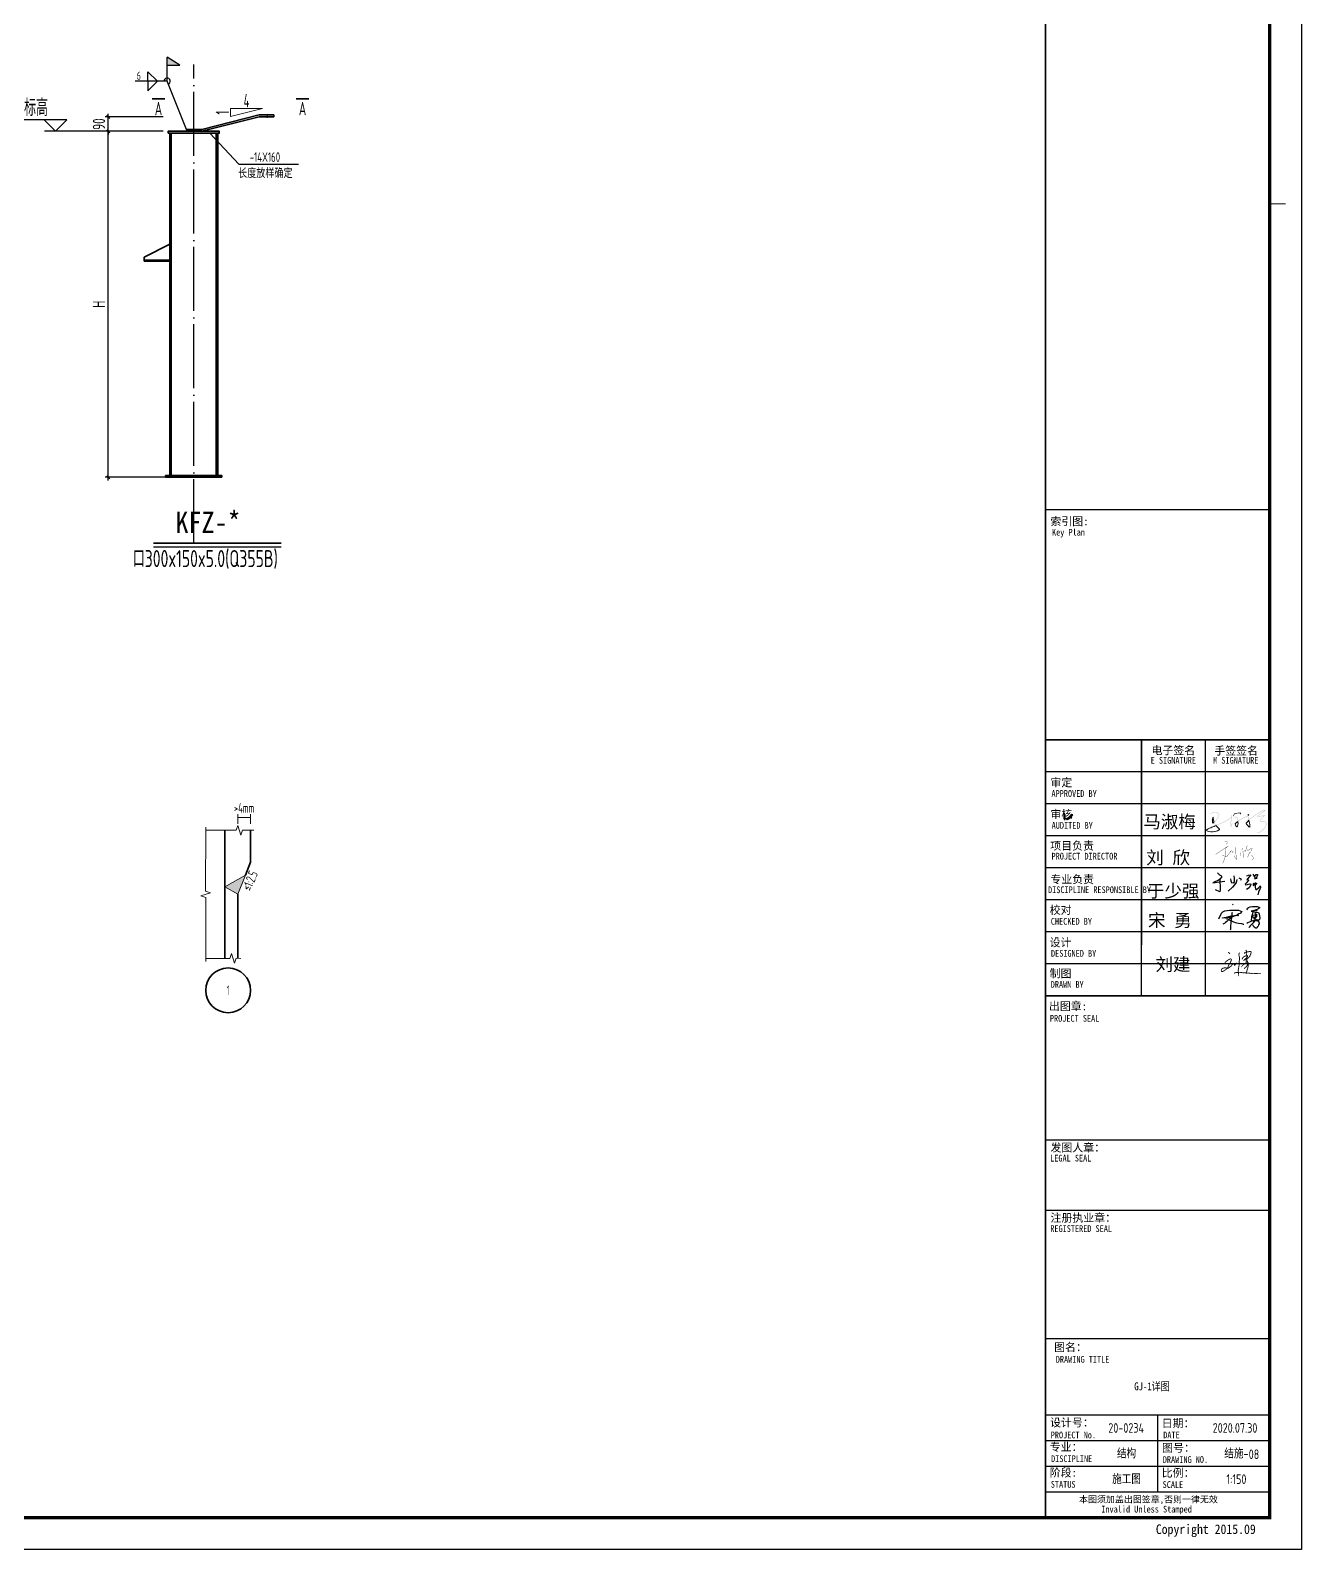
# Model space of a CAD drawing. Extents: x 753177 to 2169292, y -530934 to -273477.
# Drawn here: x 2011628 to 2071185, y -530934 to -459731 of the extents above; entities that cross this region are included whole.
import ezdxf
from ezdxf.enums import TextEntityAlignment as Align

# ---------------------------------------------------------------- set-up
doc = ezdxf.new("R2010")
doc.units = 0
doc.header["$LTSCALE"] = 1500
doc.header["$MEASUREMENT"] = 0
doc.linetypes.add('DOTE', pattern=[2.42, 2, -0.2, 0.02, -0.2])
doc.layers.get('Defpoints').update_dxf_attribs({"color": 252})
for name, color, linetype in [('00-tk', 151, 'Continuous'), ('1', 2, 'Continuous'), ('AXIS', 3, 'Continuous'), ('DIM', 3, 'Continuous'), ('DIM_ELEV', 3, 'Continuous'), ('HfText', 7, 'Continuous'), ('iicon', 7, 'Continuous'), ('PUB_TEXT', 7, 'Continuous'), ('TEXT', 7, 'Continuous'), ('WALL', 7, 'Continuous'), ('WELD', 7, 'Continuous'), ('WINDOW', 4, 'Continuous'), ('文字', 7, 'Continuous')]:
    doc.layers.add(name, color=color, linetype=linetype)
for name, color, linetype, lineweight in [('10', 7, 'Continuous', 35), ('TK', 252, 'Continuous', 13), ('TK-签名', 70, 'Continuous', 30), ('功能名称', 255, 'Continuous', 0), ('墙线__粗线', 7, 'Continuous', 18), ('字符串标注', 9, 'Continuous', 18), ('尺寸线及数字', 2, 'Continuous', 35), ('层10', 9, 'Continuous', 18)]:
    doc.layers.add(name, color=color, linetype=linetype, lineweight=lineweight)
doc.styles.add('-黑体', font='simhei.ttf', dxfattribs={"width": 0.8})
doc.styles.add('DS6FS', font='tssdeng.shx', dxfattribs={"width": 0.8, "bigfont": 'tssdchn.shx'})
doc.styles.add('DS6HT', font='simhei.ttf', dxfattribs={"width": 0.8})
doc.styles.add('FromPkpm', font='Pkpmeng', dxfattribs={"width": 0.7, "bigfont": 'hztxt'})
doc.styles.add('TSSD_Dimension', font='Tssdeng.shx', dxfattribs={"width": 0.7, "bigfont": 'hztxt.shx'})
doc.styles.add('TSSD_Label', font='Tssdeng.shx', dxfattribs={"width": 0.7, "bigfont": 'hztxt.shx'})
doc.styles.add('TSSD_Norm', font='Tssdeng.shx', dxfattribs={"bigfont": 'hztxt.shx'})
doc.dimstyles.new('TSSD_75_150', dxfattribs={"dimtxt": 575, "dimasz": 150, "dimexe": 150, "dimexo": 375, "dimgap": 150, "dimtad": 1, "dimdec": 0, "dimlfac": 0.5, "dimzin": 0, "dimdsep": 46, "dimtxsty": 'TSSD_Dimension', "dimblk": 'ARCHTICK', "dimcen": 0, "dimdle": 150, "dimclrt": 7, "dimadec": 0, "dimazin": 0, "dimtfac": 1, "dimtdec": 0, "dimtix": 1, "dimtmove": 2, "dimatfit": 3, "dimfxl": 0, "dimtolj": 1, "dimtzin": 0, "dimarcsym": 0})
doc.dimstyles.new('TSSD_LEADER_STYLE_300.0', dxfattribs={"dimtxt": 175, "dimasz": 50, "dimexe": 50, "dimexo": 125, "dimgap": 50, "dimtad": 1, "dimdec": 0, "dimzin": 0, "dimdsep": 46, "dimtxsty": 'TSSD_Dimension', "dimblk": 'ARCHTICK', "dimblk1": 'ARCHTICK', "dimblk2": 'ARCHTICK', "dimcen": 0, "dimdle": 50, "dimclrt": 7, "dimadec": 0, "dimazin": 0, "dimtfac": 1, "dimtdec": 0, "dimtix": 1, "dimtmove": 2, "dimatfit": 3, "dimfxl": 0, "dimtolj": 1, "dimtzin": 0, "dimarcsym": 0})

# ---------------------------------------------------------------- blocks, each defined once
blk = doc.blocks.new('A$C7C122B11')
at = {"layer": 'iicon', "color": 13, "const_width": 7.58}
for points in [[(199, 383), (301, 455)], [(244, 611), (279, 605)], [(322, 465), (255, 393)], [(279, 605), (315, 591)], [(321, 572), (298, 526)], [(301, 455), (344, 476)], [(315, 591), (321, 572)], [(554, 440), (553, 381)], [(718, 416), (741, 413)], [(858, 469), (850, 439)], [(850, 439), (850, 403)], [(872, 485), (858, 469)], [(974, 414), (997, 421)], [(997, 421), (1010, 411)], [(0, 251), (101, 316)], [(101, 316), (199, 383)], [(180, 234), (214, 214)], [(220, 61), (189, 0)], [(214, 214), (249, 201)], [(254, 164), (220, 61)], [(249, 201), (284, 195)], [(270, 260), (254, 164)], [(255, 393), (267, 338)], [(267, 338), (270, 260)], [(284, 195), (312, 200)], [(312, 200), (331, 220)], [(331, 220), (382, 295)], [(382, 295), (411, 328)], [(411, 328), (434, 349)], [(434, 349), (448, 349)], [(448, 349), (455, 315)], [(455, 315), (462, 292)], [(462, 292), (485, 335)], [(535, 158), (509, 209)], [(575, 108), (535, 158)], [(553, 381), (555, 298)], [(555, 298), (561, 212)], [(561, 212), (572, 134)], [(572, 134), (575, 108)], [(674, 309), (686, 266)], [(686, 266), (692, 224)], [(692, 224), (692, 211)], [(745, 400), (719, 368)], [(726, 309), (755, 327)], [(741, 413), (745, 400)], [(755, 327), (790, 346)], [(756, 296), (765, 257)], [(762, 218), (762, 180)], [(762, 180), (763, 160)], [(765, 257), (762, 218)], [(790, 346), (817, 357)], [(826, 342), (799, 315)], [(817, 357), (835, 356)], [(835, 356), (826, 342)], [(850, 403), (863, 373)], [(863, 373), (876, 363)], [(876, 363), (897, 363)], [(892, 201), (876, 164)], [(909, 233), (892, 201)], [(897, 363), (924, 382)], [(921, 283), (909, 233)], [(923, 311), (921, 283)], [(924, 382), (974, 414)], [(951, 294), (937, 279)], [(971, 334), (951, 294)], [(991, 378), (971, 334)], [(980, 231), (1007, 207)], [(1010, 411), (991, 378)], [(1033, 121), (1002, 119)], [(1007, 207), (1028, 171)], [(1028, 171), (1033, 146)], [(1033, 146), (1033, 121)]]:
    blk.add_lwpolyline(points, dxfattribs=at)
blk = doc.blocks.new('A$C26561F03')
at = {"layer": 'WALL'}
for p, q in [((150, 688), (177, 655)), ((224, 488), (166, 452)), ((177, 655), (214, 628)), ((214, 628), (252, 600)), ((216, 496), (223, 419)), ((268, 546), (224, 488)), ((252, 600), (277, 584)), ((277, 584), (268, 546)), ((550, 496), (561, 437)), ((662, 590), (665, 508)), ((665, 508), (669, 415)), ((810, 531), (834, 516)), ((834, 516), (863, 508)), ((863, 508), (884, 493)), ((884, 493), (880, 471)), ((1084, 500), (1061, 471)), ((1068, 593), (1118, 614)), ((1150, 572), (1084, 500)), ((1118, 614), (1187, 628)), ((1187, 628), (1150, 572)), ((1246, 649), (1268, 615)), ((1268, 615), (1304, 564)), ((1304, 564), (1309, 523)), ((1307, 568), (1333, 598)), ((1309, 523), (1308, 495)), ((1343, 524), (1316, 499)), ((1316, 499), (1363, 515)), ((1333, 598), (1360, 635)), ((1377, 566), (1343, 524)), ((1360, 635), (1394, 635)), ((1363, 515), (1390, 517)), ((1397, 608), (1377, 566)), ((1394, 635), (1397, 608)), ((88, 412), (0, 376)), ((0, 376), (76, 385)), ((76, 385), (204, 403)), ((222, 89), (81, 156)), ((166, 452), (88, 412)), ((204, 403), (295, 415)), ((231, 157), (222, 89)), ((223, 419), (231, 254)), ((231, 254), (231, 157)), ((295, 415), (378, 424)), ((616, 235), (483, 114)), ((561, 437), (583, 381)), ((583, 381), (597, 366)), ((680, 311), (616, 235)), ((660, 364), (640, 392)), ((669, 415), (660, 364)), ((725, 389), (680, 311)), ((749, 474), (725, 389)), ((880, 471), (867, 448)), ((1057, 371), (1016, 328)), ((1016, 328), (1022, 313)), ((1022, 313), (1078, 322)), ((1120, 459), (1057, 371)), ((1135, 221), (1058, 166)), ((1061, 471), (1109, 474)), ((1078, 322), (1153, 340)), ((1109, 474), (1120, 459)), ((1181, 286), (1135, 221)), ((1153, 340), (1188, 328)), ((1188, 328), (1181, 286)), ((1271, 364), (1258, 328)), ((1258, 328), (1263, 293)), ((1263, 293), (1289, 314)), ((1289, 314), (1309, 338)), ((1309, 338), (1344, 361)), ((1328, 304), (1325, 232)), ((1325, 232), (1330, 189)), ((1328, 304), (1332, 359)), ((1357, 326), (1328, 304)), ((1330, 189), (1340, 165)), ((1332, 359), (1335, 388)), ((1340, 165), (1370, 167)), ((1344, 361), (1362, 360)), ((1365, 339), (1357, 326)), ((1362, 360), (1365, 339)), ((1370, 167), (1427, 221)), ((1429, 80), (1406, 0)), ((1427, 221), (1472, 263)), ((1474, 180), (1429, 80)), ((1472, 263), (1484, 279)), ((1486, 229), (1474, 180)), ((1484, 279), (1486, 229))]:
    blk.add_line(p, q, dxfattribs=at)
blk = doc.blocks.new('20150828165454')
h = blk.add_hatch(color=256)
h.paths.add_polyline_path([(-4440, 30), (-4590, 65), (-4738, 73), (-4862, 73), (-4992, 72), (-5125, 52), (-5266, 37), (-5393, 13), (-5517, -12), (-5636, -56), (-5741, -115), (-5764, -162), (-5753, -202), (-5720, -224), (-5687, -211), (-5590, -156), (-5487, -118), (-5372, -95), (-5250, -72), (-5111, -57), (-4983, -38), (-4861, -37), (-4741, -37), (-4606, -44), (-4481, -73), (-4396, -123), (-4309, -200), (-4258, -277), (-4228, -372), (-4222, -432), (-4226, -493), (-4256, -619), (-4303, -715), (-4397, -874), (-4482, -1002), (-4524, -1077), (-4590, -1174), (-4663, -1268), (-4809, -1452), (-5015, -1664), (-5034, -1609), (-5089, -1342), (-5123, -1119), (-5136, -855), (-5186, -665), (-5310, -733), (-5417, -938), (-5505, -1249), (-5497, -1579), (-5468, -1849), (-5423, -2020), (-5307, -2086), (-5075, -1883), (-5061, -1869), (-5023, -1980), (-4920, -2172), (-4812, -2296), (-4775, -2346), (-4907, -2394), (-5121, -2478), (-5344, -2571), (-5520, -2636), (-5732, -2723), (-5969, -2837), (-6203, -2949), (-6416, -3043), (-6581, -3165), (-6703, -3245), (-6753, -3389), (-6543, -3484), (-6306, -3571), (-6047, -3628), (-5675, -3683), (-5346, -3696), (-4984, -3674), (-4626, -3589), (-4404, -3489), (-4020, -3309), (-3956, -3186), (-3956, -3088), (-4121, -2902), (-4378, -2661), (-4537, -2481), (-4598, -2400), (-4501, -2365), (-4236, -2257), (-3766, -2061), (-3213, -1827), (-2411, -1391), (-2174, -1208), (-2003, -1066), (-1843, -939), (-1870, -1118), (-1916, -1391), (-1963, -1659), (-1997, -1943), (-2000, -2196), (-1987, -2394), (-1897, -2716), (-1739, -2464), (-1664, -2061), (-1660, -2046), (-1673, -2009), (-1704, -2000), (-1735, -2006), (-1772, -2040), (-1844, -2423), (-1858, -2447), (-1878, -2376), (-1890, -2193), (-1887, -1950), (-1854, -1675), (-1808, -1409), (-1762, -1135), (-1727, -907), (-1723, -906), (-1721, -872), (-1721, -871), (-1703, -509, 0.9997794), (-1812, -503), (-1829, -818), (-1884, -831), (-2072, -981), (-2243, -1122), (-2471, -1298), (-3261, -1728), (-3808, -1959), (-4278, -2155), (-4541, -2262), (-4667, -2307), (-4727, -2228), (-4828, -2109), (-4922, -1935), (-4975, -1781), (-4727, -1525), (-4576, -1336), (-4501, -1239), (-4430, -1135), (-4388, -1059), (-4304, -932), (-4206, -767), (-4152, -656), (-4116, -509), (-4112, -430), (-4119, -351), (-4158, -229), (-4225, -127), (-4331, -33)])
h.paths.add_polyline_path([(-5250, -856), (-5246, -872), (-5233, -1130), (-5198, -1361), (-5140, -1638), (-5101, -1752), (-5151, -1803), (-5320, -1952), (-5328, -1947), (-5360, -1829), (-5387, -1572), (-5395, -1263), (-5314, -979)], flags=16)
h.paths.add_polyline_path([(-4706, -2439), (-4622, -2551), (-4457, -2737), (-4200, -2979), (-4066, -3130), (-4066, -3160), (-4100, -3226), (-4450, -3389), (-4661, -3484), (-5000, -3565), (-5347, -3585), (-5665, -3573), (-6027, -3519), (-6275, -3465), (-6502, -3382), (-6616, -3330), (-6611, -3316), (-6519, -3255), (-6360, -3139), (-6157, -3049), (-5921, -2936), (-5688, -2824), (-5479, -2739), (-5303, -2673), (-5080, -2580), (-4869, -2497)], flags=16)
blk.add_hatch(color=256).paths.add_polyline_path([(-168, -111), (-139, -122), (-168, -209), (-178, -172), (-217, -188), (-241, -231), (-240, -253), (-228, -276), (-200, -294), (-168, -302), (-115, -297), (-77, -292), (-54, -271), (-64, -244), (0, -55), (-152, 0), (-457, -20), (-795, -59), (-1146, -70), (-1281, -116), (-1343, -253), (-1500, -603), (-1494, -694), (-1442, -689), (-1397, -663), (-1400, -648), (-1243, -299), (-1200, -205), (-1126, -179), (-787, -168), (-448, -130)])
h = blk.add_hatch(color=256)
h.paths.add_polyline_path([(-688, -999), (-758, -854), (-875, -743), (-1035, -731), (-1201, -885), (-1136, -1058), (-1108, -1080), (-1080, -1087), (-1031, -1082), (-1031, -1038), (-1033, -1019), (-1072, -915), (-995, -844), (-922, -850), (-848, -920), (-789, -1044), (-688, -1286), (-658, -1498), (-642, -1566), (-853, -1712), (-1191, -1986), (-1209, -2083), (-1177, -2315), (-1093, -2534), (-846, -2791), (-664, -2671), (-615, -2561), (-516, -2337), (-480, -2070), (-489, -1817), (-511, -1642), (-518, -1613), (-479, -1586), (-165, -1385), (192, -1191), (537, -1003), (1087, -738), (1231, -674), (1250, -797), (1292, -1025), (1329, -1168), (1390, -1315), (1395, -1327), (1306, -1404), (1156, -1569), (983, -1775), (814, -1969), (842, -2080), (917, -2204), (1145, -2513), (1400, -2745), (1622, -2852), (1738, -2764), (1754, -2564), (1717, -2283), (1677, -1889), (1607, -1705), (1537, -1400), (1523, -1361), (1651, -1250), (1970, -1051), (2327, -770), (2760, -428), (2899, -354), (3238, -160), (3696, 101), (3975, 242), (4325, 379), (4403, 392), (4098, 197), (3764, -67), (3426, -339), (3128, -580), (3036, -733), (3084, -838), (3231, -876), (4286, -573), (4170, -677), (3520, -1353), (3490, -1494), (3543, -1600), (3652, -1703), (3791, -1744), (4210, -1764), (4485, -1782), (4603, -1871), (4653, -1995), (4701, -2170), (4651, -2340), (4517, -2625), (4351, -2851), (4045, -3162), (3802, -3368), (3636, -3501), (3516, -3583), (3351, -3668), (3136, -3711), (3117, -3707), (3087, -3712), (3058, -3730), (3044, -3762), (3044, -3803), (3072, -3829), (3115, -3829), (3158, -3819), (3388, -3773), (3573, -3678), (3701, -3590), (3872, -3453), (4120, -3243), (4435, -2922), (4612, -2681), (4754, -2379), (4815, -2171), (4757, -1960), (4694, -1802), (4525, -1674), (4216, -1654), (3809, -1635), (3708, -1605), (3633, -1534), (3606, -1480), (3621, -1406), (4246, -756), (4499, -531), (4400, -447), (4272, -463), (3230, -762), (3162, -745), (3160, -740), (3213, -654), (3495, -425), (3832, -153), (4162, 107), (4528, 341), (4539, 495), (4415, 505), (4296, 485), (3930, 343), (3644, 198), (3183, -65), (2846, -258), (2700, -335), (2259, -684), (1907, -961), (1585, -1162), (1483, -1251), (1434, -1133), (1400, -1002), (1358, -778), (1335, -627), (1338, -626), (1600, -468), (1348, -242), (1207, -133), (1215, -560), (1041, -638), (487, -905), (139, -1094), (-221, -1290), (-540, -1495), (-545, -1498), (-550, -1478), (-581, -1257)])
h.paths.add_polyline_path([(-617, -1682), (-599, -1826), (-590, -2065), (-623, -2307), (-715, -2516), (-752, -2596), (-830, -2649), (-998, -2474), (-1070, -2287), (-1098, -2086), (-1090, -2046), (-787, -1800)], flags=16)
h.paths.add_polyline_path([(935, -1998), (1066, -1847), (1239, -1641), (1383, -1483), (1433, -1440), (1501, -1737), (1569, -1915), (1608, -2296), (1643, -2567), (1632, -2706), (1609, -2724), (1462, -2653), (1227, -2439), (1009, -2142), (945, -2037)], flags=16)
h.paths.add_polyline_path([(1324, -506), (1321, -366), (1416, -451)], flags=16)
for points in [[(-4869, -2497), (-4706, -2439), (-4622, -2551), (-4457, -2737), (-4200, -2979), (-4066, -3130), (-4066, -3160), (-4100, -3226), (-4450, -3389), (-4661, -3484), (-5000, -3565), (-5347, -3585), (-5665, -3573), (-6027, -3519), (-6275, -3465), (-6502, -3382), (-6616, -3330), (-6611, -3316), (-6519, -3255), (-6360, -3139), (-6157, -3049), (-5921, -2936), (-5688, -2824), (-5479, -2739), (-5303, -2673), (-5080, -2580)], [(-5246, -872), (-5233, -1130), (-5198, -1361), (-5140, -1638), (-5101, -1752), (-5151, -1803), (-5320, -1952), (-5328, -1947), (-5360, -1829), (-5387, -1572), (-5395, -1263), (-5314, -979), (-5250, -856)], [(-617, -1682), (-599, -1826), (-590, -2065), (-623, -2307), (-715, -2516), (-752, -2596), (-830, -2649), (-998, -2474), (-1070, -2287), (-1098, -2086), (-1090, -2046), (-787, -1800)], [(1383, -1483), (1433, -1440), (1501, -1737), (1569, -1915), (1608, -2296), (1643, -2567), (1632, -2706), (1609, -2724), (1462, -2653), (1227, -2439), (1009, -2142), (945, -2037), (935, -1998), (1066, -1847), (1239, -1641)], [(1321, -366), (1324, -506), (1416, -451)]]:
    blk.add_lwpolyline(points, close=True)
blk = doc.blocks.new('A$C16496DF1')
at = {"layer": '00-tk'}
for p, q in [((178350, 126150), (178350, 0)), ((166350, 124650), (166350, 1500)), ((176850, 124650), (176850, 1500)), ((166350, 48750), (176850, 48750)), ((166350, 37950), (176850, 37950)), ((166350, 37950), (176850, 37950)), ((166350, 37950), (176850, 37950)), ((166350, 37950), (176850, 37950)), ((166350, 37950), (176850, 37950)), ((176850, 37950), (166350, 37950)), ((176850, 37950), (166350, 37950)), ((176850, 37950), (166350, 37950)), ((166350, 37950), (176850, 37950)), ((170850, 25950), (170850, 37950)), ((170850, 37950), (170850, 28350)), ((173850, 25950), (173850, 37950)), ((173850, 28350), (173850, 37950)), ((176850, 36450), (166350, 36450)), ((176850, 34950), (166350, 34950)), ((176850, 34950), (166350, 34950)), ((167232, 34253), (167230, 34214)), ((167230, 34214), (167275, 34214)), ((167273, 34460), (167232, 34450)), ((167232, 34450), (167232, 34304)), ((167232, 34304), (167233, 34290)), ((167233, 34290), (167232, 34253)), ((167273, 34304), (167273, 34460)), ((167273, 34266), (167273, 34304)), ((167274, 34228), (167273, 34266)), ((167275, 34214), (167274, 34228)), ((167365, 34259), (167328, 34246)), ((167328, 34246), (167337, 34237)), ((167337, 34237), (167359, 34208)), ((167359, 34208), (167385, 34219)), ((167399, 34274), (167365, 34259)), ((167385, 34219), (167419, 34235)), ((167429, 34291), (167399, 34274)), ((167419, 34235), (167440, 34248)), ((167462, 34313), (167429, 34291)), ((167440, 34248), (167471, 34269)), ((167490, 34336), (167462, 34313)), ((167471, 34269), (167496, 34287)), ((167505, 34352), (167490, 34336)), ((167496, 34287), (167526, 34314)), ((167533, 34382), (167505, 34352)), ((167526, 34314), (167588, 34314)), ((167555, 34409), (167533, 34382)), ((167556, 34412), (167555, 34409)), ((167576, 34446), (167556, 34412)), ((167556, 34344), (167581, 34376)), ((167588, 34314), (167556, 34344)), ((167581, 34460), (167576, 34446)), ((167614, 34441), (167581, 34460)), ((167581, 34376), (167601, 34403)), ((167601, 34403), (167604, 34408)), ((167604, 34408), (167629, 34435)), ((167629, 34435), (167614, 34441)), ((176850, 33450), (166350, 33450)), ((176850, 33450), (166350, 33450)), ((176850, 31950), (166350, 31950)), ((176850, 31950), (166350, 31950)), ((176850, 30450), (166350, 30450)), ((176850, 30450), (166350, 30450)), ((176850, 28950), (166350, 28950)), ((176850, 28950), (166350, 28950)), ((176850, 27450), (166350, 27450)), ((176850, 27450), (166350, 27450)), ((166350, 25950), (176850, 25950)), ((166350, 25950), (176850, 25950)), ((176850, 25950), (166350, 25950)), ((176850, 25950), (166350, 25950)), ((166350, 19200), (176850, 19200)), ((176850, 15900), (166350, 15900)), ((176850, 6300), (166350, 6300)), ((171600, 6300), (171600, 2700)), ((176850, 5100), (166350, 5100)), ((176850, 3900), (166350, 3900)), ((176850, 2700), (166350, 2700)), ((176850, 1500), (3750, 1500)), ((176850, 1500), (166350, 1500))]:
    blk.add_line(p, q, dxfattribs=at)
at = {"layer": '00-tk', "linetype": 'Continuous'}
blk.add_line((178350, 0), (0, 0), dxfattribs=at)
at = {"layer": '00-tk', "const_width": 150}
blk.add_lwpolyline([(3750, 124650), (176850, 124650), (176850, 1500), (3750, 1500)], close=True, dxfattribs=at)
at = {"layer": '00-tk'}
for points, const_width in [([(166350, 1500), (166350, 124650)], 75), ([(176850, 63075), (177600, 63075)], 52.5)]:
    blk.add_lwpolyline(points, dxfattribs=dict(at, const_width=const_width))
blk.add_lwpolyline([(166350, 9900), (176850, 9900), (176850, 6300), (166350, 6300)], close=True, dxfattribs=at)
at = {"layer": 'AXIS', "color": 1, "ltscale": 1000, "const_width": 42}
for points in [[(174908, 28001), (174933, 27984), (174957, 27969), (174970, 27951), (174986, 27931), (174992, 27921)], [(175457, 27971), (175422, 27945), (175422, 27945), (175413, 27892), (175413, 27864), (175417, 27837), (175424, 27809), (175439, 27758), (175444, 27701), (175444, 27655), (175428, 27583), (175422, 27479), (175424, 27433), (175419, 27381), (175406, 27310), (175393, 27214), (175378, 27163), (175391, 27014), (175384, 26926), (175386, 26891), (175387, 26877)], [(175566, 27661), (175574, 27706), (175605, 27752), (175641, 27788), (175718, 27825), (175757, 27838), (175780, 27844), (175803, 27844), (175819, 27808), (175796, 27752), (175757, 27716), (175697, 27677), (175665, 27646), (175647, 27628), (175711, 27638), (175774, 27647), (175788, 27640), (175787, 27590), (175743, 27545), (175733, 27520), (175703, 27487), (175670, 27462), (175642, 27443), (175623, 27418), (175685, 27473), (175733, 27482), (175772, 27495), (175811, 27499), (175841, 27494), (175814, 27438), (175812, 27387), (175777, 27348), (175737, 27295), (175697, 27263), (175677, 27240), (175669, 27218)], [(175703, 27933), (175682, 27951), (175676, 27971), (175695, 27988), (175743, 28000), (175788, 28008), (175853, 28019), (175881, 28027), (175912, 28032), (175943, 28035), (175975, 28025), (175988, 28000), (175976, 27955), (175968, 27916), (175943, 27866), (175919, 27800), (175850, 27724), (175827, 27713), (175816, 27704), (175769, 27709), (175757, 27716)], [(175738, 28105), (175753, 28077), (175768, 28058), (175769, 28031), (175772, 28021), (175775, 28005), (175760, 27963), (175764, 27909), (175774, 27887), (175775, 27873), (175773, 27842), (175781, 27739), (175774, 27709), (175787, 27622), (175798, 27579), (175811, 27559), (175838, 27516), (175867, 27474), (175863, 27437), (175849, 27397), (175844, 27348), (175825, 27238), (175804, 27191), (175782, 27105), (175754, 27038)], [(174750, 27508), (174788, 27535), (174802, 27565), (174828, 27581), (174865, 27605), (174895, 27627), (174923, 27646), (174953, 27664), (174984, 27677), (175019, 27686), (175044, 27682), (175055, 27669), (175061, 27647), (175054, 27622), (175024, 27528), (175018, 27515), (175001, 27486), (174989, 27467), (174965, 27434), (174942, 27403), (174912, 27334), (174907, 27312), (174888, 27270), (174858, 27237), (174836, 27221), (174811, 27198), (174780, 27168), (174749, 27149), (174713, 27125), (174666, 27105), (174641, 27093), (174605, 27088), (174596, 27101), (174586, 27132), (174590, 27158), (174602, 27188), (174625, 27228), (174649, 27242), (174677, 27253), (174736, 27265), (174778, 27270), (174820, 27263), (174864, 27243), (174895, 27245), (174921, 27256), (174974, 27293), (175036, 27340), (175083, 27396), (175120, 27442), (175147, 27463), (175183, 27445), (175193, 27422), (175198, 27405), (175223, 27386), (175235, 27407), (175257, 27434), (175275, 27459), (175293, 27501), (175293, 27501), (175295, 27512)], [(175182, 27010), (175235, 27037), (175291, 27049), (175387, 27052), (175433, 27056), (175480, 27055), (175557, 27044), (175618, 27033), (175698, 27039), (175721, 27033), (175760, 27019), (175814, 27023), (175856, 27025), (175925, 27017), (175962, 27009), (176019, 27006), (176068, 27009), (176115, 27009), (176167, 27004), (176229, 27000), (176296, 26996), (176341, 26993), (176393, 26992), (176426, 26995), (176443, 26996)]]:
    blk.add_lwpolyline(points, dxfattribs=at)
at = {"layer": 'TK-签名'}
for p, q in [((174663, 29896), (174755, 29938)), ((174755, 29938), (174866, 29958)), ((174866, 29958), (174975, 29977)), ((174975, 29977), (175055, 29977)), ((175055, 29977), (175157, 29977)), ((175141, 30252), (175110, 30221)), ((175157, 29977), (175395, 29967)), ((175395, 29967), (175554, 29911)), ((175554, 29911), (175474, 29820)), ((175793, 30037), (175809, 30062)), ((175799, 30005), (175793, 30037)), ((175811, 29983), (175799, 30005)), ((175809, 30062), (175868, 30098)), ((175868, 30098), (175943, 30128)), ((175943, 30128), (176051, 30143)), ((176002, 29926), (175984, 29919)), ((175984, 29919), (176015, 29916)), ((176124, 29947), (176002, 29926)), ((176015, 29916), (176074, 29927)), ((176051, 30143), (176140, 30145)), ((176099, 29928), (176061, 29860)), ((176074, 29927), (176231, 29961)), ((176238, 29942), (176099, 29928)), ((176215, 29979), (176124, 29947)), ((176140, 30145), (176261, 30138)), ((176305, 30018), (176215, 29979)), ((176231, 29961), (176273, 29954)), ((176273, 29954), (176238, 29942)), ((176261, 30138), (176394, 30095)), ((176354, 30048), (176305, 30018)), ((176394, 30095), (176354, 30048)), ((174467, 29561), (174590, 29823)), ((174590, 29823), (174663, 29896)), ((174717, 29614), (174646, 29601)), ((174646, 29601), (174649, 29607)), ((174649, 29607), (174890, 29663)), ((174694, 29332), (174659, 29318)), ((174752, 29362), (174694, 29332)), ((174804, 29612), (174717, 29614)), ((174791, 29389), (174752, 29362)), ((174847, 29437), (174791, 29389)), ((174899, 29620), (174804, 29612)), ((174813, 29563), (174844, 29574)), ((174844, 29574), (174995, 29504)), ((174931, 29516), (174847, 29437)), ((174890, 29663), (175044, 29698)), ((174976, 29633), (174899, 29620)), ((174992, 29585), (174931, 29516)), ((175072, 29649), (174976, 29633)), ((175047, 29662), (174992, 29585)), ((174995, 29504), (175133, 29434)), ((175017, 29216), (175014, 29119)), ((175037, 29379), (175017, 29216)), ((175086, 29773), (175037, 29379)), ((175044, 29698), (175202, 29726)), ((175130, 29665), (175072, 29649)), ((175076, 29855), (175075, 29836)), ((175075, 29836), (175084, 29823)), ((175093, 29841), (175076, 29855)), ((175084, 29823), (175086, 29773)), ((175120, 29832), (175093, 29841)), ((175190, 29682), (175130, 29665)), ((175133, 29434), (175239, 29393)), ((175285, 29721), (175190, 29682)), ((175202, 29726), (175330, 29736)), ((175239, 29393), (175395, 29357)), ((175343, 29752), (175285, 29721)), ((175330, 29736), (175372, 29722)), ((175417, 29791), (175343, 29752)), ((175374, 29710), (175369, 29714)), ((175372, 29722), (175374, 29710)), ((175395, 29357), (175528, 29342)), ((175474, 29820), (175417, 29791)), ((175528, 29342), (175586, 29331)), ((175586, 29331), (175612, 29321)), ((175612, 29321), (175638, 29309)), ((175785, 29361), (175829, 29396)), ((175829, 29396), (175904, 29424)), ((175945, 29234), (175898, 29180)), ((175904, 29424), (176029, 29467)), ((175992, 29278), (175945, 29234)), ((176025, 29314), (175992, 29278)), ((175995, 29633), (175994, 29479)), ((176003, 29665), (175995, 29633)), ((176015, 29702), (176003, 29665)), ((176061, 29860), (176015, 29702)), ((176074, 29373), (176025, 29314)), ((176029, 29467), (176080, 29480)), ((176034, 29693), (176050, 29715)), ((176050, 29668), (176034, 29693)), ((176050, 29715), (176087, 29735)), ((176076, 29640), (176050, 29668)), ((176065, 29454), (176083, 29481)), ((176079, 29255), (176072, 29276)), ((176115, 29427), (176074, 29373)), ((176104, 29604), (176076, 29640)), ((176087, 29236), (176079, 29255)), ((176080, 29480), (176149, 29491)), ((176083, 29481), (176111, 29502)), ((176087, 29735), (176156, 29752)), ((176105, 29200), (176087, 29236)), ((176158, 29568), (176104, 29604)), ((176130, 29167), (176105, 29200)), ((176111, 29502), (176146, 29504)), ((176152, 29648), (176113, 29630)), ((176113, 29630), (176211, 29640)), ((176146, 29469), (176115, 29427)), ((176139, 29563), (176131, 29548)), ((176173, 29613), (176139, 29563)), ((176140, 29838), (176220, 29869)), ((176146, 29504), (176161, 29490)), ((176161, 29490), (176146, 29469)), ((176149, 29491), (176233, 29483)), ((176201, 29688), (176152, 29648)), ((176156, 29752), (176187, 29759)), ((176212, 29533), (176158, 29568)), ((176184, 29652), (176173, 29613)), ((176189, 29710), (176184, 29652)), ((176187, 29759), (176239, 29765)), ((176196, 29754), (176189, 29710)), ((176197, 29793), (176196, 29754)), ((176202, 29795), (176197, 29793)), ((176241, 29731), (176201, 29688)), ((176230, 29773), (176202, 29795)), ((176211, 29640), (176245, 29662)), ((176283, 29502), (176212, 29533)), ((176220, 29869), (176334, 29854)), ((176245, 29751), (176230, 29773)), ((176233, 29483), (176290, 29471)), ((176239, 29765), (176267, 29760)), ((176267, 29760), (176241, 29731)), ((176256, 29714), (176245, 29751)), ((176245, 29662), (176258, 29681)), ((176258, 29681), (176256, 29714)), ((176308, 29222), (176275, 29175)), ((176342, 29506), (176283, 29502)), ((176290, 29471), (176337, 29453)), ((176338, 29279), (176308, 29222)), ((176334, 29854), (176367, 29779)), ((176337, 29453), (176353, 29404)), ((176355, 29332), (176338, 29279)), ((176375, 29530), (176342, 29506)), ((176353, 29404), (176363, 29366)), ((176363, 29366), (176355, 29332)), ((176367, 29779), (176385, 29701)), ((176386, 29603), (176375, 29530)), ((176385, 29701), (176386, 29603)), ((175015, 29058), (175007, 29040)), ((175014, 29119), (175015, 29058)), ((175898, 29180), (175875, 29163)), ((176176, 29136), (176130, 29167)), ((176206, 29123), (176176, 29136)), ((176245, 29133), (176206, 29123)), ((176275, 29175), (176245, 29133))]:
    blk.add_line(p, q, dxfattribs=at)
for name, p, xscale, yscale, zscale in [('20150828165454', (175518, 34542), 0.2499999997671694, 0.2499999997671694, 0.2499999997671694), ('A$C7C122B11', (174327, 32162), 1.698991545126773, 1.698991545126773, 1.698991545126773)]:
    blk.add_blockref(name, p, dxfattribs=dict(xscale=xscale, yscale=yscale, zscale=zscale))
at = {"color": 1, "xscale": 1.5, "yscale": 1.5, "zscale": 1.5}
blk.add_blockref('A$C26561F03', (174189, 30690), dxfattribs=at)
at = {"layer": '00-tk', "style": 'DS6HT'}
for s, p in [('索引图:', (166581, 48008)), ('电子签名', (171318, 37272)), ('手签签名', (174260, 37253)), ('审定', (166583, 35763)), ('审核', (166582, 34278)), ('项目负责', (166576, 32800)), ('专业负责', (166579, 31227)), ('校对', (166549, 29788)), ('设计', (166539, 28267)), ('制图', (166545, 26817)), ('出图章:', (166512, 25281)), ('发图人章：', (166585, 18652)), ('注册执业章：', (166586, 15364)), ('图名：', (166756, 9300)), ('设计号：', (166565, 5767)), ('日期：', (171794, 5732)), ('专业：', (166549, 4623)), ('图号：', (171814, 4583)), ('阶段:', (166549, 3421)), ('比例：', (171798, 3408))]:
    blk.add_text(s, height=375, dxfattribs=at).set_placement(p)
for s, height, width, p in [('Key Plan', 315, 0.9, (166655, 47527)), ('E SIGNATURE', 315, 0.9, (171280, 36837)), ('M SIGNATURE', 315, 0.9, (174205, 36837)), ('APPROVED BY', 315, 0.9, (166631, 35280)), ('AUDITED BY', 315, 0.9, (166639, 33786)), ('PROJECT DIRECTOR', 315, 0.9, (166634, 32342)), ('DISCIPLINE RESPONSIBLE BY', 315, 0.75, (166471, 30768)), ('CHECKED BY', 315, 0.9, (166601, 29289)), ('DESIGNED BY', 315, 0.9, (166608, 27787)), ('DRAWN BY', 315, 0.9, (166598, 26330)), (' PROJECT SEAL', 315, 0.9, (166365, 24741)), ('LEGAL SEAL', 315, 0.9, (166571, 18190)), ('REGISTERED SEAL', 315, 0.9, (166575, 14889)), ('DRAWING TITLE', 315, 0.9, (166834, 8760)), ('PROJECT No.', 315, 0.9, (166597, 5215)), ('DATE', 315, 0.9, (171868, 5217)), ('DISCIPLINE', 315, 0.9, (166612, 4103)), ('DRAWING NO.', 315, 0.9, (171847, 4064)), ('STATUS', 315, 0.9, (166600, 2900)), ('SCALE', 315, 0.9, (171839, 2892)), ('Copyright 2015.09', 450, 0.9, (171520, 731))]:
    blk.add_text(s, height=height, dxfattribs=dict(at, width=width)).set_placement(p)
blk.add_text('本图须加盖出图签章,否则一律无效', height=300, dxfattribs=at).set_placement((171174, 2345), align=Align.MIDDLE)
at = {"layer": '00-tk', "style": 'DS6HT', "width": 0.9}
blk.add_text('Invalid Unless Stamped', height=315, dxfattribs=at).set_placement((171086, 1860), align=Align.MIDDLE)
at = {"layer": '功能名称', "color": 7, "style": 'DS6HT'}
blk.add_text('马淑梅 ', height=600, dxfattribs=at).set_placement((172370, 33816, -1032246), align=Align.CENTER)
for s, p in [('刘 欣', (171074, 32134)), ('于少强', (171105, 30571)), ('宋 勇', (171156, 29192)), ('刘建', (171506, 27129))]:
    blk.add_text(s, height=600, dxfattribs=at).set_placement(p)
at = {"layer": '功能名称', "color": 7, "style": 'DS6FS', "width": 0.8}
for s, p in [('20-0234', (170131, 5477)), ('2020.07.30', (175231, 5477)), ('结构', (170149, 4277)), ('结施-', (175294, 4277)), ('施工图', (170149, 3077)), ('1:150', (175294, 3077))]:
    blk.add_text(s, height=450, dxfattribs=at).set_placement(p, align=Align.CENTER)
blk = doc.blocks.new('_ArchTick')
at = {"color": 0, "linetype": 'ByBlock', "const_width": 0.4}
blk.add_lwpolyline([(-0.5, -0.5), (0.5, 0.5)], dxfattribs=at)
blk = doc.blocks.new('*D1369')
at = {"layer": 'Defpoints', "color": 0, "transparency": 16777216}
for p in [(2015277, -463786), (2018221, -463786), (2018221, -464461)]:
    blk.add_point(p, dxfattribs=at)
at = {"layer": 'DIM', "color": 0, "lineweight": -2, "transparency": 16777216}
for p, q in [((2017846, -463786), (2015127, -463786)), ((2015277, -463786), (2015277, -463636)), ((2015277, -464461), (2015277, -463786)), ((2017846, -464461), (2015127, -464461)), ((2015277, -464461), (2015277, -464611))]:
    blk.add_line(p, q, dxfattribs=at)
at = {"layer": 'DIM', "color": 0, "lineweight": -2, "transparency": 16777216, "xscale": 150, "yscale": 150, "zscale": 150}
for p, rotation in [((2015277, -463786), 270), ((2015277, -464461), 90)]:
    blk.add_blockref('_ArchTick', p, dxfattribs=dict(at, rotation=rotation))
at = {"layer": 'DIM', "color": 7, "transparency": 16777216, "insert": (2014840, -464123), "char_height": 575, "attachment_point": 5, "rotation": 90, "style": 'TSSD_Dimension'}
blk.add_mtext('\\A1;90', dxfattribs=at)
blk = doc.blocks.new('*D1378')
at = {"layer": 'Defpoints', "color": 0, "transparency": 16777216}
for p in [(2015277, -464461), (2017846, -464461), (2019278, -480678)]:
    blk.add_point(p, dxfattribs=at)
at = {"layer": 'DIM', "color": 0, "lineweight": -2, "transparency": 16777216}
for p, q in [((2017471, -464461), (2015127, -464461)), ((2015277, -480828), (2015277, -464311)), ((2018903, -480678), (2015127, -480678))]:
    blk.add_line(p, q, dxfattribs=at)
at = {"layer": 'DIM', "color": 0, "lineweight": -2, "transparency": 16777216, "xscale": 150, "yscale": 150, "zscale": 150}
for p, rotation in [((2015277, -464461), 90), ((2015277, -480678), 270)]:
    blk.add_blockref('_ArchTick', p, dxfattribs=dict(at, rotation=rotation))
at = {"layer": 'DIM', "color": 7, "transparency": 16777216, "insert": (2014840, -472569), "char_height": 575, "attachment_point": 5, "rotation": 90, "style": 'TSSD_Dimension'}
blk.add_mtext('\\A1;H', dxfattribs=at)
blk = doc.blocks.new('_WELD001')
at = {"linetype": 'ByBlock'}
h = blk.add_hatch(color=0, dxfattribs=at)
h.paths.add_polyline_path([(0.8, 1), (0, 1.5), (0, 1)])
edge = h.paths.add_edge_path()
edge.add_line((0, 0), (0, 1.5))
at = {"color": 0, "linetype": 'ByBlock'}
for p, q in [((0, 0), (0, 1.5)), ((0.8, 1), (0, 1.5)), ((0, 1), (0.8, 1))]:
    blk.add_line(p, q, dxfattribs=at)
blk = doc.blocks.new('_WELD004')
at = {"color": 0, "linetype": 'ByBlock'}
for p, q in [((0, 1), (1, 0)), ((0, 0), (0, 1))]:
    blk.add_line(p, q, dxfattribs=at)

msp = doc.modelspace()

# ---------------------------------------------------------------- hatches: boundary and pattern name
at = {"layer": '墙线__粗线'}
msp.add_hatch(color=9, dxfattribs=at).paths.add_polyline_path([(2021343.3, -500222.2), (2020743.3, -499875.8), (2021703.7, -499321.4)])

# ---------------------------------------------------------------- linework, layer by layer
at = {"layer": '1'}
msp.add_line((2015127, -464460.6), (2012288.1, -464460.6), dxfattribs=at)
at = {"layer": '10', "lineweight": 35, "ltscale": 2}
msp.add_circle((2020893.3, -504722.2), 1050, dxfattribs=at)
at = {"layer": 'AXIS', "color": 253, "linetype": 'DOTE'}
msp.add_line((2019278.3, -483763.9), (2019278.3, -461334.7), dxfattribs=at)
at = {"layer": 'DIM'}
msp.add_line((2017394.4, -483930.3), (2023379.4, -483930.3), dxfattribs=at)
at = {"layer": 'DIM', "const_width": 79.3}
msp.add_lwpolyline([(2017394.4, -483763.9), (2023379.4, -483763.9)], dxfattribs=at)
at = {"layer": 'DIM_ELEV'}
for p, q in [((2013333, -463927.9), (2009095.7, -463927.9)), ((2012800.3, -464460.6), (2012267.6, -463927.9)), ((2012800.3, -464460.6), (2013333, -463927.9))]:
    msp.add_line(p, q, dxfattribs=at)
at = {"layer": 'WELD'}
msp.add_line((2018032, -462117.2), (2016532, -462117.2), dxfattribs=at)
msp.add_arc((2018032, -462117.2), 150, 291.989661, 180, dxfattribs=at)
at = {"layer": 'WINDOW', "linetype": 'ByBlock'}
for p, q in [((2020035, -464550.6), (2021389.3, -465999.3)), ((2021389.3, -465999.3), (2024189.3, -465999.3))]:
    msp.add_line(p, q, dxfattribs=at)
at = {"layer": '墙线__粗线', "color": 9, "lineweight": 18, "ltscale": 2}
for p, q in [((2021268.3, -497222.2), (2021343.3, -496991.4)), ((2021343.3, -496472.2), (2021343.3, -496922.2)), ((2021343.3, -496622.2), (2021943.3, -496622.2)), ((2021343.3, -496991.4), (2021493, -497452.1)), ((2021943.3, -496472.2), (2021943.3, -496922.2)), ((2019838.5, -500072.2), (2019843.3, -497072.2)), ((2020743.3, -497222.2), (2019843.3, -497222.2)), ((2020743.3, -497222.2), (2021268.3, -497222.2)), ((2021493, -497452.1), (2021568.3, -497221.4)), ((2021568.3, -497221.4), (2022093.3, -497222.2)), ((2019612.5, -500297.2), (2020069.2, -500147.6)), ((2019843.3, -500372.2), (2019612.5, -500297.2)), ((2020069.2, -500147.6), (2019838.5, -500072.2)), ((2019843.3, -503372.2), (2019843.3, -500372.2)), ((2020743.3, -503222.2), (2019843.3, -503222.2)), ((2020743.3, -503222.2), (2020968.3, -503222.2)), ((2020968.3, -503222.2), (2021043.3, -502991.4)), ((2021043.3, -502991.4), (2021193, -503452.6)), ((2021193, -503452.6), (2021268.3, -503221.9)), ((2021268.3, -503221.9), (2021493.3, -503222.2))]:
    msp.add_line(p, q, dxfattribs=at)
at = {"layer": '墙线__粗线', "color": 2, "lineweight": 35, "ltscale": 2}
for p, q in [((2020743.3, -499875.8), (2020743.3, -497222.2)), ((2021943.3, -498722.2), (2021943.3, -497222.2)), ((2021703.7, -499321.4), (2021943.3, -498722.2))]:
    msp.add_line(p, q, dxfattribs=at)
at = {"layer": '墙线__粗线', "color": 3, "lineweight": 35, "ltscale": 2}
for p, q in [((2020743.3, -503222.2), (2020743.3, -499875.8)), ((2021343.3, -503222.2), (2021343.3, -500222.2))]:
    msp.add_line(p, q, dxfattribs=at)
at = {"layer": '墙线__粗线', "color": 9, "linetype": 'Continuous'}
msp.add_lwpolyline([(2021343.3, -500222.2), (2020743.3, -499875.8), (2021703.7, -499321.4)], close=True, dxfattribs=at)
at = {"layer": '尺寸线及数字', "color": 1, "lineweight": 18, "ltscale": 100}
msp.add_line((2022728.3, -463658.1), (2022728.3, -463823.1), dxfattribs=at)
at = {"layer": '尺寸线及数字', "lineweight": 35, "ltscale": 100}
for p, q in [((2018153.3, -480588), (2018153.3, -464550.6)), ((2018153.3, -464550.6), (2020403.3, -464550.6)), ((2018153.3, -464880.6), (2018153.3, -464925.6)), ((2018220.8, -480588), (2018220.8, -464550.6)), ((2020335.8, -480588), (2020335.8, -464550.6)), ((2020403.3, -480588), (2020403.3, -464550.6)), ((2016953.3, -470355.6), (2018153.3, -469755.6)), ((2016953.3, -470505.6), (2016953.3, -470355.6)), ((2016953.3, -470505.6), (2018153.3, -470505.6)), ((2016953.3, -470550.6), (2016953.3, -470505.6)), ((2018153.3, -470550.6), (2016953.3, -470550.6)), ((2018153.3, -470505.6), (2018153.3, -470550.6)), ((2017965.8, -480678), (2017965.8, -480588)), ((2017965.8, -480588), (2020590.8, -480588)), ((2020590.8, -480588), (2020590.8, -480678)), ((2020590.8, -480678), (2017965.8, -480678))]:
    msp.add_line(p, q, dxfattribs=at)
for points in [[(2018978.3, -464460.6), (2019653.3, -464460.6), (2022353.3, -463785.6), (2023028.3, -463785.6), (2023028.3, -463695.6), (2022353.3, -463695.6), (2019653.3, -464370.6), (2018978.3, -464370.6)], [(2018078.3, -464550.6), (2018078.3, -464460.6), (2020478.3, -464460.6), (2020478.3, -464550.6)]]:
    msp.add_lwpolyline(points, close=True, dxfattribs=at)
at = {"layer": '层10', "color": 7, "lineweight": 35, "ltscale": 100}
for p, q in [((2017328.3, -462945.6), (2017928.3, -462945.6)), ((2024678.3, -462945.6), (2024078.3, -462945.6))]:
    msp.add_line(p, q, dxfattribs=at)
at = {"layer": '层10', "lineweight": 18, "ltscale": 100}
for p, q in [((2021003.3, -463395.6), (2022503.3, -463395.6)), ((2021003.3, -463395.6), (2021003.3, -463770.6)), ((2021003.3, -463770.6), (2022503.3, -463395.6))]:
    msp.add_line(p, q, dxfattribs=at)

# ---------------------------------------------------------------- block references
at = {"layer": 'TK', "color": 2, "linetype": 'ByBlock'}
msp.add_blockref('A$C16496DF1', (1892834.7, -530934.4), dxfattribs=at)
at = {"layer": 'WELD'}
for name, p, xscale, yscale, zscale in [('_WELD001', (2018032, -462117.2), 750, 750, 750), ('_WELD004', (2017132, -462117.2), 450, 450, 450)]:
    msp.add_blockref(name, p, dxfattribs=dict(at, xscale=xscale, yscale=yscale, zscale=zscale))
at = {"layer": 'WELD', "xscale": -450, "yscale": 450, "zscale": 450, "rotation": 180}
msp.add_blockref('_WELD004', (2017132, -462117.2), dxfattribs=at)

# ---------------------------------------------------------------- texts
at = {"layer": '00-tk', "color": 0, "style": 'DS6HT', "width": 0.8}
msp.add_text('GJ-1详图', height=375, dxfattribs=at).set_placement((2064172.3, -523468), align=Align.CENTER)
at = {"layer": '10', "color": 7, "lineweight": 25, "style": 'FromPkpm', "width": 0.59}
msp.add_text('1', height=450, dxfattribs=at).set_placement((2020893.3, -504722.2), align=Align.MIDDLE_CENTER)
at = {"layer": 'HfText', "color": 7, "style": 'TSSD_Label', "width": 0.7}
msp.add_text('6', height=375, dxfattribs=at).set_placement((2016607, -462042.2))
at = {"layer": 'PUB_TEXT', "color": 7, "style": 'TSSD_Norm', "width": 0.7}
msp.add_text('抗风柱顶标高', height=799, dxfattribs=at).set_placement((2009095.7, -463750.4))
at = {"layer": 'TEXT', "color": 7, "lineweight": 18, "style": 'TSSD_Norm', "width": 0.7}
msp.add_text('口300x150x5.0(Q355B)', height=799, dxfattribs=at).set_placement((2016426.8, -485125.6), align=Align.BOTTOM_LEFT)
at = {"layer": '功能名称', "color": 7, "style": 'DS6FS', "width": 0.8}
msp.add_text('08', height=450, dxfattribs=at).set_placement((2068953.5, -526690.6), align=Align.CENTER)
at = {"layer": '墙线__粗线', "color": 7, "lineweight": 25, "style": 'FromPkpm', "width": 0.67}
msp.add_text('>4mm', height=450, dxfattribs=at).set_placement((2021643.3, -496172.2), align=Align.MIDDLE_CENTER)
msp.add_text('≤1:2.5', height=450, rotation=68.198593, dxfattribs=at).set_placement((2021921.9, -499583.7), align=Align.MIDDLE_CENTER)
at = {"layer": '字符串标注', "color": 0, "lineweight": 18, "ltscale": 2, "style": 'TSSD_Dimension', "width": 0.7}
for s, p in [('-14X160', (2022616.4, -465894.3)), ('长度放样确定', (2022637.5, -466654.3))]:
    msp.add_text(s, height=450, dxfattribs=at).set_placement(p, align=Align.CENTER)
at = {"layer": '层10', "color": 7, "lineweight": 25, "style": 'FromPkpm'}
for s, width, p in [('4', 0.6, (2021753.3, -463020.6, 300)), ('A', 0.64, (2017628.3, -463395.6, 300)), ('A', 0.64, (2024378.3, -463395.6, 300))]:
    msp.add_text(s, height=630, dxfattribs=dict(at, width=width)).set_placement(p, align=Align.MIDDLE_CENTER)
at = {"layer": '层10', "color": 7, "lineweight": 25, "style": 'FromPkpm', "width": 0.6}
msp.add_text('1', height=630, rotation=90, dxfattribs=at).set_placement((2020628.3, -463583.1, 300), align=Align.MIDDLE_CENTER)
at = {"layer": '文字', "color": 7, "style": '-黑体', "width": 0.9}
msp.add_text('KFZ-*', height=998.75, dxfattribs=at).set_placement((2018420.7, -483280.7))

# ---------------------------------------------------------------- dimensions: what is measured, and where the dimension line sits
at = {"layer": 'DIM'}
for base, p1, p2, text, picture, middle in [((2015277, -463785.6), (2018220.8, -464460.6), (2018220.8, -463785.6), '90', '*D1369', (2014839.5, -464123.1)), ((2015277, -464460.6), (2019278.3, -480678), (2017845.8, -464460.6), 'H', '*D1378', (2014839.5, -472569.3))]:
    dim = msp.add_linear_dim(base=base, p1=p1, p2=p2, angle=90, text=text, dimstyle='TSSD_75_150', dxfattribs=at)
    dim.commit()
    dim.dimension.update_dxf_attribs({"geometry": picture, "text_midpoint": middle})

# ---------------------------------------------------------------- leaders
at = {"layer": 'WELD'}
msp.add_leader([(2018978.3, -464460.6), (2018032, -462117.2)], dimstyle='TSSD_LEADER_STYLE_300.0', dxfattribs=at)

doc.saveas('drawing.dxf')
